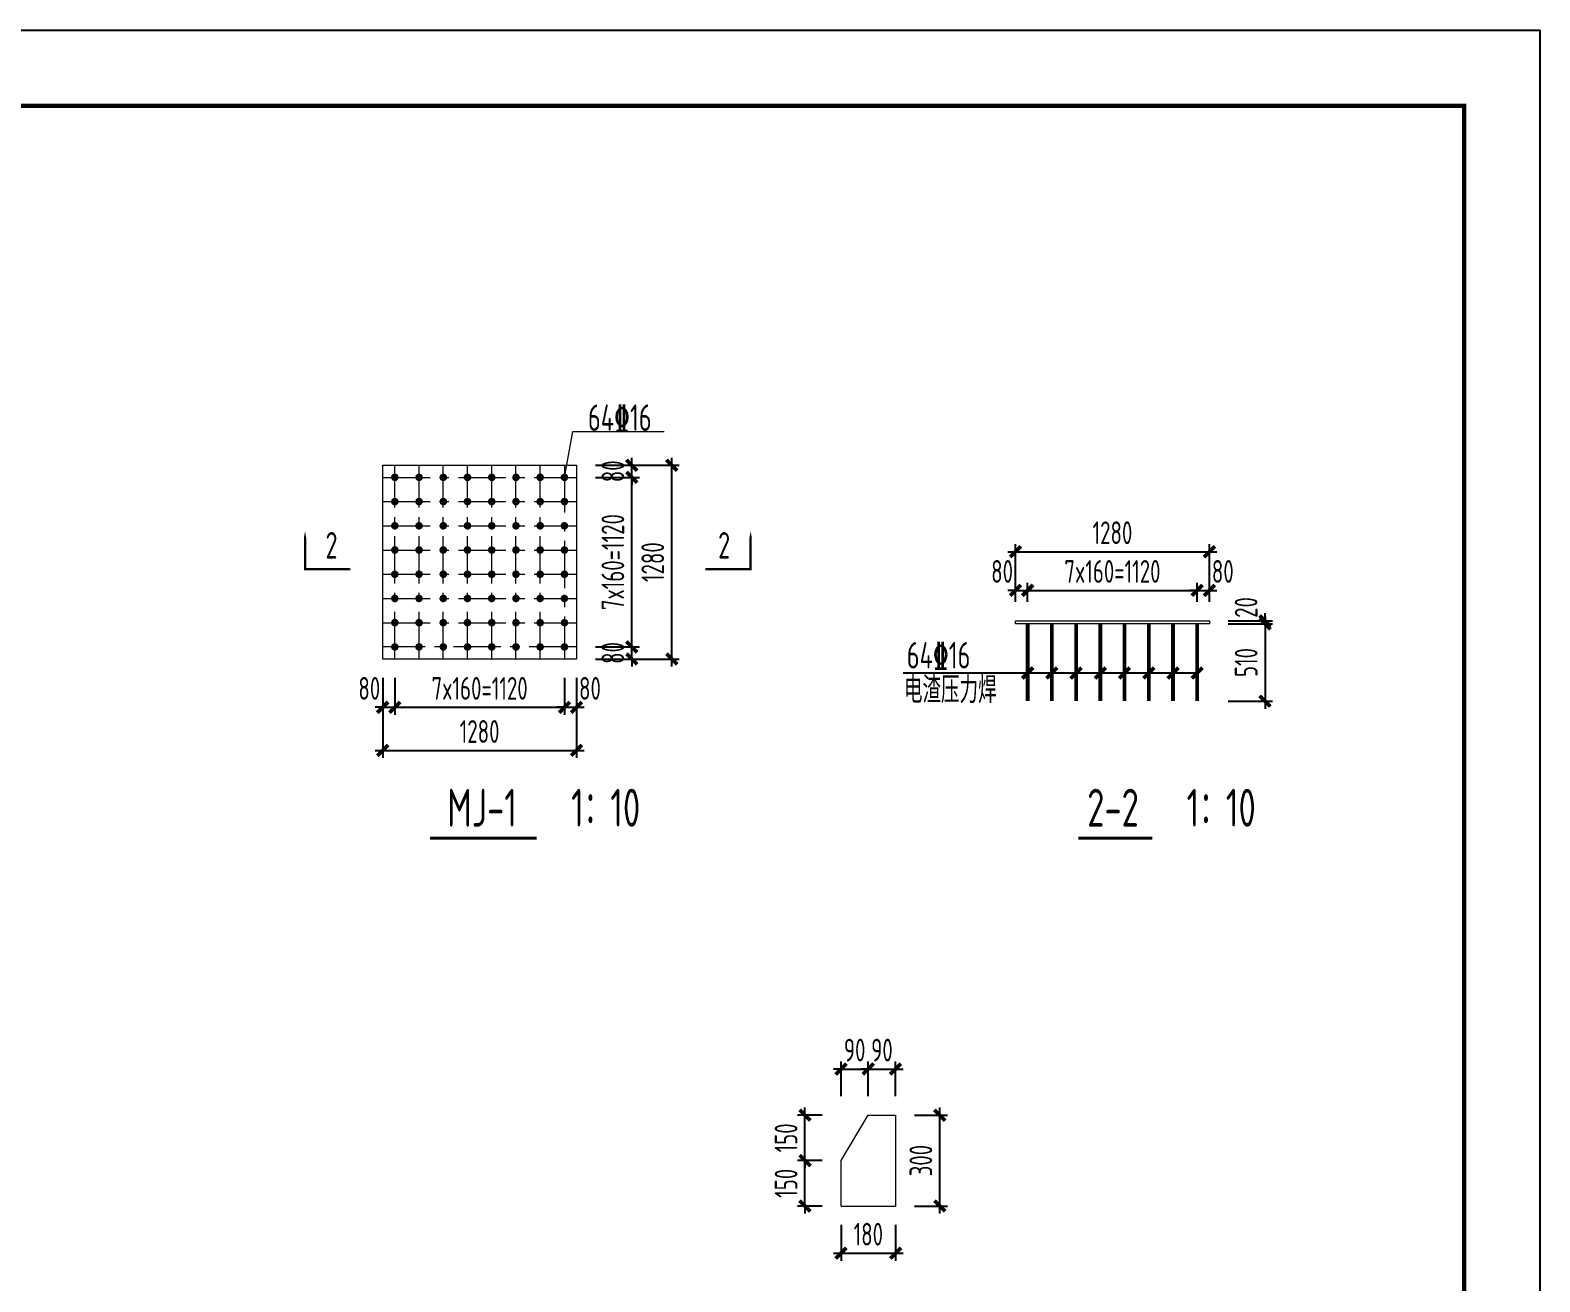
# Model space of a CAD drawing. Extents: x -2876908 to 633791, y -1383861 to 872234.
# Drawn here: x -206245 to -106553, y -781607 to -698933 of the extents above; entities that cross this region are included whole.
import ezdxf
from ezdxf.enums import TextEntityAlignment as Align

# ---------------------------------------------------------------- set-up
doc = ezdxf.new("R2010")
doc.units = 0
doc.header["$LTSCALE"] = 5
doc.header["$MEASUREMENT"] = 0
doc.linetypes.add('CENTER', pattern=[2, 1.25, -0.25, 0.25, -0.25])
doc.layers.get('0').update_dxf_attribs({"linetype": 'CONTINUOUS', "lineweight": 25})
doc.layers.get('DEFPOINTS').update_dxf_attribs({"color": 35, "linetype": 'CONTINUOUS', "lineweight": 13})
for name, color, linetype, lineweight in [('1粗实线', 1, 'CONTINUOUS', 30), ('3中心线', 6, 'CENTER', 18), ('5标注', 3, 'CONTINUOUS', 15), ('6文本', 7, 'CONTINUOUS', 15), ('8轮廓线', 4, 'CONTINUOUS', 15), ('DIM', 3, 'CONTINUOUS', 0), ('HFZT', 5, 'CONTINUOUS', 15), ('REIND', 1, 'CONTINUOUS', 0)]:
    doc.layers.add(name, color=color, linetype=linetype, lineweight=lineweight)
doc.layers.add('M_Dim', color=3, linetype='CONTINUOUS')
doc.layers.add('支架', color=7, linetype='CONTINUOUS')
doc.styles.add('TSSD_Dimension', font='tssdeng.shx', dxfattribs={"width": 0.7, "bigfont": 'hztxt.shx'})
doc.styles.add('TSSD_NORM', font='tssdeng.shx', dxfattribs={"width": 0.7, "bigfont": 'hztxt.shx'})
doc.dimstyles.new('TSSD_100_100', dxfattribs={"dimtxt": 300, "dimasz": 100, "dimexe": 100, "dimexo": 250, "dimgap": 100, "dimtad": 1, "dimdec": 0, "dimzin": 0, "dimdsep": 46, "dimtxsty": 'TSSD_Dimension', "dimblk": 'ARCHTICK', "dimblk1": 'ARCHTICK', "dimblk2": 'ARCHTICK', "dimcen": 0, "dimdle": 100, "dimclrt": 7, "dimadec": 0, "dimazin": 0, "dimtfac": 1, "dimtdec": 0, "dimtix": 1, "dimtmove": 2, "dimatfit": 3, "dimfxl": 1, "dimtolj": 1, "dimtzin": 0, "dimarcsym": 0})

# ---------------------------------------------------------------- blocks, each defined once
blk = doc.blocks.new('施工设计图框')
at = {"color": 7, "linetype": 'Continuous'}
blk.add_lwpolyline([(-395.5, -13.5), (-395.5, 283.5), (24.5, 283.5), (24.5, -13.5), (-395.5, -13.5)], dxfattribs=at)
at = {"layer": '1粗实线', "color": 7, "linetype": 'Continuous', "const_width": 0.6}
blk.add_lwpolyline([(-370.5, -3.5), (-370.5, 273.5), (14.5, 273.5), (14.5, -3.5), (-370.5, -3.5)], dxfattribs=at)
at = {"layer": 'HFZT', "color": 2, "style": 'TSSD_NORM', "width": 0.7}
for tag, height, p in [('比例尺', 2.5, (7.25, 17.5)), ('图号', 2.5, (-20.49, 3.5)), ('日期', 2.5, (7.25, 3.5)), ('图名', 4, (-76.24, 0.75))]:
    blk.add_attdef(tag, text='', height=height, dxfattribs=at).set_placement(p, align=Align.MIDDLE)
blk = doc.blocks.new('_ArchTick')
at = {"color": 0, "linetype": 'ByBlock', "const_width": 0.5}
blk.add_lwpolyline([(-0.71, -0.71), (0.71, 0.71)], dxfattribs=at)
blk = doc.blocks.new('*D950')
at = {"layer": 'DEFPOINTS', "color": 0, "transparency": 16777216}
for p in [(-182965, -740470), (-182165, -740470), (-182165, -743658)]:
    blk.add_point(p, dxfattribs=at)
at = {"layer": 'DIM', "color": 0, "lineweight": -2, "transparency": 16777216}
for p, q in [((-182965, -741720), (-182965, -744158)), ((-182165, -741720), (-182165, -744158)), ((-182965, -743658), (-183465, -743658)), ((-182965, -743658), (-182165, -743658)), ((-182165, -743658), (-181665, -743658))]:
    blk.add_line(p, q, dxfattribs=at)
at = {"layer": 'DIM', "color": 0, "lineweight": -2, "transparency": 16777216, "xscale": 500, "yscale": 500, "zscale": 500}
blk.add_blockref('_ArchTick', (-182965, -743658), dxfattribs=at)
at = {"layer": 'DIM', "color": 0, "lineweight": -2, "transparency": 16777216, "xscale": 500, "yscale": 500, "zscale": 500, "rotation": 180}
blk.add_blockref('_ArchTick', (-182165, -743658), dxfattribs=at)
at = {"layer": 'DIM', "color": 7, "transparency": 16777216, "insert": (-183851, -742408), "char_height": 1500, "attachment_point": 5, "style": 'TSSD_Dimension'}
blk.add_mtext('\\A1;80', dxfattribs=at)
blk = doc.blocks.new('*D951')
at = {"layer": 'DEFPOINTS', "color": 0, "transparency": 16777216}
for p in [(-182165, -740470), (-170965, -740470), (-170965, -743658)]:
    blk.add_point(p, dxfattribs=at)
at = {"layer": 'DIM', "color": 0, "lineweight": -2, "transparency": 16777216}
for p, q in [((-182165, -741720), (-182165, -744158)), ((-170965, -741720), (-170965, -744158)), ((-182665, -743658), (-170465, -743658))]:
    blk.add_line(p, q, dxfattribs=at)
at = {"layer": 'DIM', "color": 0, "lineweight": -2, "transparency": 16777216, "xscale": 500, "yscale": 500, "zscale": 500, "rotation": 180}
blk.add_blockref('_ArchTick', (-182165, -743658), dxfattribs=at)
at = {"layer": 'DIM', "color": 0, "lineweight": -2, "transparency": 16777216, "xscale": 500, "yscale": 500, "zscale": 500}
blk.add_blockref('_ArchTick', (-170965, -743658), dxfattribs=at)
at = {"layer": 'DIM', "color": 7, "transparency": 16777216, "insert": (-176565, -742408), "char_height": 1500, "attachment_point": 5, "style": 'TSSD_Dimension'}
blk.add_mtext('\\A1;7x160=1120', dxfattribs=at)
blk = doc.blocks.new('*D952')
at = {"layer": 'DEFPOINTS', "color": 0, "transparency": 16777216}
for p in [(-170965, -740470), (-170165, -740470), (-170165, -743658)]:
    blk.add_point(p, dxfattribs=at)
at = {"layer": 'DIM', "color": 0, "lineweight": -2, "transparency": 16777216}
for p, q in [((-170965, -741720), (-170965, -744158)), ((-170165, -741720), (-170165, -744158)), ((-170965, -743658), (-171465, -743658)), ((-170965, -743658), (-170165, -743658)), ((-170165, -743658), (-169665, -743658))]:
    blk.add_line(p, q, dxfattribs=at)
at = {"layer": 'DIM', "color": 0, "lineweight": -2, "transparency": 16777216, "xscale": 500, "yscale": 500, "zscale": 500}
blk.add_blockref('_ArchTick', (-170965, -743658), dxfattribs=at)
at = {"layer": 'DIM', "color": 0, "lineweight": -2, "transparency": 16777216, "xscale": 500, "yscale": 500, "zscale": 500, "rotation": 180}
blk.add_blockref('_ArchTick', (-170165, -743658), dxfattribs=at)
at = {"layer": 'DIM', "color": 7, "transparency": 16777216, "insert": (-169278, -742408), "char_height": 1500, "attachment_point": 5, "style": 'TSSD_Dimension'}
blk.add_mtext('\\A1;80', dxfattribs=at)
blk = doc.blocks.new('*D953')
at = {"layer": 'DEFPOINTS', "color": 0, "transparency": 16777216}
for p in [(-170165, -739670), (-166516, -739670), (-170165, -740470)]:
    blk.add_point(p, dxfattribs=at)
at = {"layer": 'DIM', "color": 0, "lineweight": -2, "transparency": 16777216}
for p, q in [((-168915, -739670), (-166016, -739670)), ((-166516, -739670), (-166516, -739170)), ((-166516, -740470), (-166516, -739670)), ((-168915, -740470), (-166016, -740470)), ((-166516, -740470), (-166516, -740970))]:
    blk.add_line(p, q, dxfattribs=at)
at = {"layer": 'DIM', "color": 0, "lineweight": -2, "transparency": 16777216, "xscale": 500, "yscale": 500, "zscale": 500}
for p, rotation in [((-166516, -739670), 270), ((-166516, -740470), 90)]:
    blk.add_blockref('_ArchTick', p, dxfattribs=dict(at, rotation=rotation))
at = {"layer": 'DIM', "color": 7, "transparency": 16777216, "insert": (-167766, -740070), "char_height": 1500, "attachment_point": 5, "rotation": 90, "style": 'TSSD_Dimension'}
blk.add_mtext('\\A1;80', dxfattribs=at)
blk = doc.blocks.new('*D954')
at = {"layer": 'DEFPOINTS', "color": 0, "transparency": 16777216}
for p in [(-182965, -740470), (-170165, -740470), (-170165, -746506)]:
    blk.add_point(p, dxfattribs=at)
at = {"layer": 'DIM', "color": 0, "lineweight": -2, "transparency": 16777216}
for p, q in [((-182965, -741720), (-182965, -747006)), ((-170165, -741720), (-170165, -747006)), ((-183465, -746506), (-169665, -746506))]:
    blk.add_line(p, q, dxfattribs=at)
at = {"layer": 'DIM', "color": 0, "lineweight": -2, "transparency": 16777216, "xscale": 500, "yscale": 500, "zscale": 500, "rotation": 180}
blk.add_blockref('_ArchTick', (-182965, -746506), dxfattribs=at)
at = {"layer": 'DIM', "color": 0, "lineweight": -2, "transparency": 16777216, "xscale": 500, "yscale": 500, "zscale": 500}
blk.add_blockref('_ArchTick', (-170165, -746506), dxfattribs=at)
at = {"layer": 'DIM', "color": 7, "transparency": 16777216, "insert": (-176565, -745256), "char_height": 1500, "attachment_point": 5, "style": 'TSSD_Dimension'}
blk.add_mtext('\\A1;1280', dxfattribs=at)
blk = doc.blocks.new('*D955')
at = {"layer": 'DEFPOINTS', "color": 0, "transparency": 16777216}
for p in [(-170165, -727670), (-166516, -727670), (-170165, -728470)]:
    blk.add_point(p, dxfattribs=at)
at = {"layer": 'DIM', "color": 0, "lineweight": -2, "transparency": 16777216}
for p, q in [((-168915, -727670), (-166016, -727670)), ((-166516, -727670), (-166516, -727170)), ((-166516, -728470), (-166516, -727670)), ((-168915, -728470), (-166016, -728470)), ((-166516, -728470), (-166516, -728970))]:
    blk.add_line(p, q, dxfattribs=at)
at = {"layer": 'DIM', "color": 0, "lineweight": -2, "transparency": 16777216, "xscale": 500, "yscale": 500, "zscale": 500}
for p, rotation in [((-166516, -727670), 270), ((-166516, -728470), 90)]:
    blk.add_blockref('_ArchTick', p, dxfattribs=dict(at, rotation=rotation))
at = {"layer": 'DIM', "color": 7, "transparency": 16777216, "insert": (-167766, -728070), "char_height": 1500, "attachment_point": 5, "rotation": 90, "style": 'TSSD_Dimension'}
blk.add_mtext('\\A1;80', dxfattribs=at)
blk = doc.blocks.new('*D956')
at = {"layer": 'DEFPOINTS', "color": 0, "transparency": 16777216}
for p in [(-170165, -728470), (-166516, -728470), (-170165, -739670)]:
    blk.add_point(p, dxfattribs=at)
at = {"layer": 'DIM', "color": 0, "lineweight": -2, "transparency": 16777216}
for p, q in [((-168915, -728470), (-166016, -728470)), ((-166516, -740170), (-166516, -727970)), ((-168915, -739670), (-166016, -739670))]:
    blk.add_line(p, q, dxfattribs=at)
at = {"layer": 'DIM', "color": 0, "lineweight": -2, "transparency": 16777216, "xscale": 500, "yscale": 500, "zscale": 500}
for p, rotation in [((-166516, -728470), 90), ((-166516, -739670), 270)]:
    blk.add_blockref('_ArchTick', p, dxfattribs=dict(at, rotation=rotation))
at = {"layer": 'DIM', "color": 7, "transparency": 16777216, "insert": (-167766, -734070), "char_height": 1500, "attachment_point": 5, "rotation": 90, "style": 'TSSD_Dimension'}
blk.add_mtext('\\A1;7x160=1120', dxfattribs=at)
blk = doc.blocks.new('*D957')
at = {"layer": 'DEFPOINTS', "color": 0, "transparency": 16777216}
for p in [(-170165, -727670), (-163879, -727670), (-170165, -740470)]:
    blk.add_point(p, dxfattribs=at)
at = {"layer": 'DIM', "color": 0, "lineweight": -2, "transparency": 16777216}
for p, q in [((-168915, -727670), (-163379, -727670)), ((-163879, -740970), (-163879, -727170)), ((-168915, -740470), (-163379, -740470))]:
    blk.add_line(p, q, dxfattribs=at)
at = {"layer": 'DIM', "color": 0, "lineweight": -2, "transparency": 16777216, "xscale": 500, "yscale": 500, "zscale": 500}
for p, rotation in [((-163879, -727670), 90), ((-163879, -740470), 270)]:
    blk.add_blockref('_ArchTick', p, dxfattribs=dict(at, rotation=rotation))
at = {"layer": 'DIM', "color": 7, "transparency": 16777216, "insert": (-165129, -734070), "char_height": 1500, "attachment_point": 5, "rotation": 90, "style": 'TSSD_Dimension'}
blk.add_mtext('\\A1;1280', dxfattribs=at)
blk = doc.blocks.new('*D958')
at = {"layer": 'DEFPOINTS', "color": 0, "transparency": 16777216}
for p in [(-152698, -776600), (-149095, -776600), (-149095, -779712)]:
    blk.add_point(p, dxfattribs=at)
at = {"layer": 'DIM', "color": 0, "lineweight": -2, "transparency": 16777216}
for p, q in [((-152698, -777850), (-152698, -780212)), ((-149095, -777850), (-149095, -780212)), ((-153198, -779712), (-148595, -779712))]:
    blk.add_line(p, q, dxfattribs=at)
at = {"layer": 'DIM', "color": 0, "lineweight": -2, "transparency": 16777216, "xscale": 500, "yscale": 500, "zscale": 500, "rotation": 180}
blk.add_blockref('_ArchTick', (-152698, -779712), dxfattribs=at)
at = {"layer": 'DIM', "color": 0, "lineweight": -2, "transparency": 16777216, "xscale": 500, "yscale": 500, "zscale": 500}
blk.add_blockref('_ArchTick', (-149095, -779712), dxfattribs=at)
at = {"layer": 'DIM', "color": 7, "transparency": 16777216, "insert": (-150897, -778462), "char_height": 1500, "attachment_point": 5, "style": 'TSSD_Dimension'}
blk.add_mtext('\\A1;180', dxfattribs=at)
blk = doc.blocks.new('*D959')
at = {"layer": 'DEFPOINTS', "color": 0, "transparency": 16777216}
for p in [(-149098, -770600), (-146178, -770600), (-149098, -776600)]:
    blk.add_point(p, dxfattribs=at)
at = {"layer": 'DIM', "color": 0, "lineweight": -2, "transparency": 16777216}
for p, q in [((-147848, -770600), (-145678, -770600)), ((-146178, -777100), (-146178, -770100)), ((-147848, -776600), (-145678, -776600))]:
    blk.add_line(p, q, dxfattribs=at)
at = {"layer": 'DIM', "color": 0, "lineweight": -2, "transparency": 16777216, "xscale": 500, "yscale": 500, "zscale": 500}
for p, rotation in [((-146178, -770600), 90), ((-146178, -776600), 270)]:
    blk.add_blockref('_ArchTick', p, dxfattribs=dict(at, rotation=rotation))
at = {"layer": 'DIM', "color": 7, "transparency": 16777216, "insert": (-147428, -773600), "char_height": 1500, "attachment_point": 5, "rotation": 90, "style": 'TSSD_Dimension'}
blk.add_mtext('\\A1;300', dxfattribs=at)
blk = doc.blocks.new('*D960')
at = {"layer": 'DEFPOINTS', "color": 0, "transparency": 16777216}
for p in [(-155078, -773600), (-152698, -773600), (-152698, -776600)]:
    blk.add_point(p, dxfattribs=at)
at = {"layer": 'DIM', "color": 0, "lineweight": -2, "transparency": 16777216}
for p, q in [((-153948, -773600), (-155578, -773600)), ((-155078, -773600), (-155078, -773100)), ((-155078, -776600), (-155078, -773600)), ((-153948, -776600), (-155578, -776600)), ((-155078, -776600), (-155078, -777100))]:
    blk.add_line(p, q, dxfattribs=at)
at = {"layer": 'DIM', "color": 0, "lineweight": -2, "transparency": 16777216, "xscale": 500, "yscale": 500, "zscale": 500}
for p, rotation in [((-155078, -773600), 270), ((-155078, -776600), 90)]:
    blk.add_blockref('_ArchTick', p, dxfattribs=dict(at, rotation=rotation))
at = {"layer": 'DIM', "color": 7, "transparency": 16777216, "insert": (-156328, -775100), "char_height": 1500, "attachment_point": 5, "rotation": 90, "style": 'TSSD_Dimension'}
blk.add_mtext('\\A1;150', dxfattribs=at)
blk = doc.blocks.new('*D961')
at = {"layer": 'DEFPOINTS', "color": 0, "transparency": 16777216}
for p in [(-155078, -770600), (-152698, -770600), (-152698, -773600)]:
    blk.add_point(p, dxfattribs=at)
at = {"layer": 'DIM', "color": 0, "lineweight": -2, "transparency": 16777216}
for p, q in [((-153948, -770600), (-155578, -770600)), ((-155078, -770600), (-155078, -770100)), ((-155078, -773600), (-155078, -770600)), ((-153948, -773600), (-155578, -773600)), ((-155078, -773600), (-155078, -774100))]:
    blk.add_line(p, q, dxfattribs=at)
at = {"layer": 'DIM', "color": 0, "lineweight": -2, "transparency": 16777216, "xscale": 500, "yscale": 500, "zscale": 500}
for p, rotation in [((-155078, -770600), 270), ((-155078, -773600), 90)]:
    blk.add_blockref('_ArchTick', p, dxfattribs=dict(at, rotation=rotation))
at = {"layer": 'DIM', "color": 7, "transparency": 16777216, "insert": (-156328, -772100), "char_height": 1500, "attachment_point": 5, "rotation": 90, "style": 'TSSD_Dimension'}
blk.add_mtext('\\A1;150', dxfattribs=at)
blk = doc.blocks.new('*D962')
at = {"layer": 'DEFPOINTS', "color": 0, "transparency": 16777216}
for p in [(-150898, -767551), (-152698, -770600), (-150898, -770600)]:
    blk.add_point(p, dxfattribs=at)
at = {"layer": 'DIM', "color": 0, "lineweight": -2, "transparency": 16777216}
for p, q in [((-152698, -767551), (-153198, -767551)), ((-152698, -769350), (-152698, -767051)), ((-152698, -767551), (-150898, -767551)), ((-150898, -769350), (-150898, -767051)), ((-150898, -767551), (-150398, -767551))]:
    blk.add_line(p, q, dxfattribs=at)
at = {"layer": 'DIM', "color": 0, "lineweight": -2, "transparency": 16777216, "xscale": 500, "yscale": 500, "zscale": 500}
blk.add_blockref('_ArchTick', (-152698, -767551), dxfattribs=at)
at = {"layer": 'DIM', "color": 0, "lineweight": -2, "transparency": 16777216, "xscale": 500, "yscale": 500, "zscale": 500, "rotation": 180}
blk.add_blockref('_ArchTick', (-150898, -767551), dxfattribs=at)
at = {"layer": 'DIM', "color": 7, "transparency": 16777216, "insert": (-151798, -766301), "char_height": 1500, "attachment_point": 5, "style": 'TSSD_Dimension'}
blk.add_mtext('\\A1;90', dxfattribs=at)
blk = doc.blocks.new('*D963')
at = {"layer": 'DEFPOINTS', "color": 0, "transparency": 16777216}
for p in [(-149095, -767551), (-150898, -770600), (-149095, -770600)]:
    blk.add_point(p, dxfattribs=at)
at = {"layer": 'DIM', "color": 0, "lineweight": -2, "transparency": 16777216}
for p, q in [((-150898, -767551), (-151398, -767551)), ((-150898, -769350), (-150898, -767051)), ((-150898, -767551), (-149095, -767551)), ((-149095, -769350), (-149095, -767051)), ((-149095, -767551), (-148595, -767551))]:
    blk.add_line(p, q, dxfattribs=at)
at = {"layer": 'DIM', "color": 0, "lineweight": -2, "transparency": 16777216, "xscale": 500, "yscale": 500, "zscale": 500}
blk.add_blockref('_ArchTick', (-150898, -767551), dxfattribs=at)
at = {"layer": 'DIM', "color": 0, "lineweight": -2, "transparency": 16777216, "xscale": 500, "yscale": 500, "zscale": 500, "rotation": 180}
blk.add_blockref('_ArchTick', (-149095, -767551), dxfattribs=at)
at = {"layer": 'DIM', "color": 7, "transparency": 16777216, "insert": (-149997, -766301), "char_height": 1500, "attachment_point": 5, "style": 'TSSD_Dimension'}
blk.add_mtext('\\A1;90', dxfattribs=at)
blk = doc.blocks.new('*D964')
at = {"layer": 'DEFPOINTS', "color": 0, "transparency": 16777216}
for p in [(-140375, -735934), (-141175, -737951), (-140375, -737951)]:
    blk.add_point(p, dxfattribs=at)
at = {"layer": 'DIM', "color": 0, "lineweight": -2, "transparency": 16777216}
for p, q in [((-141175, -736701), (-141175, -735434)), ((-140375, -736701), (-140375, -735434)), ((-141175, -735934), (-141675, -735934)), ((-141175, -735934), (-140375, -735934)), ((-140375, -735934), (-139875, -735934))]:
    blk.add_line(p, q, dxfattribs=at)
at = {"layer": 'DIM', "color": 0, "lineweight": -2, "transparency": 16777216, "xscale": 500, "yscale": 500, "zscale": 500}
blk.add_blockref('_ArchTick', (-141175, -735934), dxfattribs=at)
at = {"layer": 'DIM', "color": 0, "lineweight": -2, "transparency": 16777216, "xscale": 500, "yscale": 500, "zscale": 500, "rotation": 180}
blk.add_blockref('_ArchTick', (-140375, -735934), dxfattribs=at)
at = {"layer": 'DIM', "color": 7, "transparency": 16777216, "insert": (-142062, -734684), "char_height": 1500, "attachment_point": 5, "style": 'TSSD_Dimension'}
blk.add_mtext('\\A1;80', dxfattribs=at)
blk = doc.blocks.new('*D965')
at = {"layer": 'DEFPOINTS', "color": 0, "transparency": 16777216}
for p in [(-129175, -735934), (-140375, -737951), (-129175, -737951)]:
    blk.add_point(p, dxfattribs=at)
at = {"layer": 'DIM', "color": 0, "lineweight": -2, "transparency": 16777216}
for p, q in [((-140375, -736701), (-140375, -735434)), ((-129175, -736701), (-129175, -735434)), ((-140875, -735934), (-128675, -735934))]:
    blk.add_line(p, q, dxfattribs=at)
at = {"layer": 'DIM', "color": 0, "lineweight": -2, "transparency": 16777216, "xscale": 500, "yscale": 500, "zscale": 500, "rotation": 180}
blk.add_blockref('_ArchTick', (-140375, -735934), dxfattribs=at)
at = {"layer": 'DIM', "color": 0, "lineweight": -2, "transparency": 16777216, "xscale": 500, "yscale": 500, "zscale": 500}
blk.add_blockref('_ArchTick', (-129175, -735934), dxfattribs=at)
at = {"layer": 'DIM', "color": 7, "transparency": 16777216, "insert": (-134775, -734684), "char_height": 1500, "attachment_point": 5, "style": 'TSSD_Dimension'}
blk.add_mtext('\\A1;7x160=1120', dxfattribs=at)
blk = doc.blocks.new('*D966')
at = {"layer": 'DEFPOINTS', "color": 0, "transparency": 16777216}
for p in [(-128375, -735934), (-129175, -737951), (-128375, -737951)]:
    blk.add_point(p, dxfattribs=at)
at = {"layer": 'DIM', "color": 0, "lineweight": -2, "transparency": 16777216}
for p, q in [((-129175, -736701), (-129175, -735434)), ((-128375, -736701), (-128375, -735434)), ((-129175, -735934), (-129675, -735934)), ((-129175, -735934), (-128375, -735934)), ((-128375, -735934), (-127875, -735934))]:
    blk.add_line(p, q, dxfattribs=at)
at = {"layer": 'DIM', "color": 0, "lineweight": -2, "transparency": 16777216, "xscale": 500, "yscale": 500, "zscale": 500}
blk.add_blockref('_ArchTick', (-129175, -735934), dxfattribs=at)
at = {"layer": 'DIM', "color": 0, "lineweight": -2, "transparency": 16777216, "xscale": 500, "yscale": 500, "zscale": 500, "rotation": 180}
blk.add_blockref('_ArchTick', (-128375, -735934), dxfattribs=at)
at = {"layer": 'DIM', "color": 7, "transparency": 16777216, "insert": (-127489, -734684), "char_height": 1500, "attachment_point": 5, "style": 'TSSD_Dimension'}
blk.add_mtext('\\A1;80', dxfattribs=at)
blk = doc.blocks.new('*D967')
at = {"layer": 'DEFPOINTS', "color": 0, "transparency": 16777216}
for p in [(-128375, -733379), (-141175, -736701), (-128375, -736701)]:
    blk.add_point(p, dxfattribs=at)
at = {"layer": 'DIM', "color": 0, "lineweight": -2, "transparency": 16777216}
for p, q in [((-141675, -733379), (-127875, -733379)), ((-141175, -735451), (-141175, -732879)), ((-128375, -735451), (-128375, -732879))]:
    blk.add_line(p, q, dxfattribs=at)
at = {"layer": 'DIM', "color": 0, "lineweight": -2, "transparency": 16777216, "xscale": 500, "yscale": 500, "zscale": 500, "rotation": 180}
blk.add_blockref('_ArchTick', (-141175, -733379), dxfattribs=at)
at = {"layer": 'DIM', "color": 0, "lineweight": -2, "transparency": 16777216, "xscale": 500, "yscale": 500, "zscale": 500}
blk.add_blockref('_ArchTick', (-128375, -733379), dxfattribs=at)
at = {"layer": 'DIM', "color": 7, "transparency": 16777216, "insert": (-134775, -732129), "char_height": 1500, "attachment_point": 5, "style": 'TSSD_Dimension'}
blk.add_mtext('\\A1;1280', dxfattribs=at)
blk = doc.blocks.new('*D968')
at = {"layer": 'DEFPOINTS', "color": 0, "transparency": 16777216}
for p in [(-128375, -737951), (-128375, -738151), (-124695, -737951)]:
    blk.add_point(p, dxfattribs=at)
at = {"layer": 'DIM', "color": 0, "lineweight": -2, "transparency": 16777216}
for p, q in [((-124695, -737951), (-124695, -737451)), ((-127125, -737951), (-124195, -737951)), ((-127125, -738151), (-124195, -738151)), ((-124695, -738151), (-124695, -737951)), ((-124695, -738151), (-124695, -738651))]:
    blk.add_line(p, q, dxfattribs=at)
at = {"layer": 'DIM', "color": 0, "lineweight": -2, "transparency": 16777216, "xscale": 500, "yscale": 500, "zscale": 500}
for p, rotation in [((-124695, -737951), 270), ((-124695, -738151), 90)]:
    blk.add_blockref('_ArchTick', p, dxfattribs=dict(at, rotation=rotation))
at = {"layer": 'DIM', "color": 7, "transparency": 16777216, "insert": (-125945, -737064), "char_height": 1500, "attachment_point": 5, "rotation": 90, "style": 'TSSD_Dimension'}
blk.add_mtext('\\A1;20', dxfattribs=at)
blk = doc.blocks.new('*D969')
at = {"layer": 'DEFPOINTS', "color": 0, "transparency": 16777216}
for p in [(-128375, -738151), (-128375, -743251), (-124695, -743251)]:
    blk.add_point(p, dxfattribs=at)
at = {"layer": 'DIM', "color": 0, "lineweight": -2, "transparency": 16777216}
for p, q in [((-124695, -737651), (-124695, -743751)), ((-127125, -738151), (-124195, -738151)), ((-127125, -743251), (-124195, -743251))]:
    blk.add_line(p, q, dxfattribs=at)
at = {"layer": 'DIM', "color": 0, "lineweight": -2, "transparency": 16777216, "xscale": 500, "yscale": 500, "zscale": 500}
for p, rotation in [((-124695, -738151), 90), ((-124695, -743251), 270)]:
    blk.add_blockref('_ArchTick', p, dxfattribs=dict(at, rotation=rotation))
at = {"layer": 'DIM', "color": 7, "transparency": 16777216, "insert": (-125945, -740701), "char_height": 1500, "attachment_point": 5, "rotation": 90, "style": 'TSSD_Dimension'}
blk.add_mtext('\\A1;510', dxfattribs=at)

msp = doc.modelspace()

# ---------------------------------------------------------------- linework, layer by layer
msp.add_line((-129175.058, -741394.575), (-148591.151, -741394.575))
at = {"layer": '3中心线', "ltscale": 500}
for p, q in [((-182164.823, -740469.991), (-182164.823, -727669.991)), ((-180564.823, -740469.991), (-180564.823, -727669.991)), ((-178964.823, -740469.991), (-178964.823, -727669.991)), ((-177364.823, -740469.991), (-177364.823, -727669.991)), ((-175764.823, -740469.991), (-175764.823, -727669.991)), ((-174164.823, -740469.991), (-174164.823, -727669.991)), ((-172564.823, -740469.991), (-172564.823, -727669.991)), ((-170964.823, -727669.991), (-170964.823, -740469.991)), ((-182964.823, -728469.991), (-170164.823, -728469.991)), ((-182964.823, -730069.991), (-170164.823, -730069.991)), ((-182964.823, -731669.991), (-170164.823, -731669.991)), ((-182964.823, -733269.991), (-170164.823, -733269.991)), ((-182964.823, -734869.991), (-170164.823, -734869.991)), ((-182964.823, -736469.991), (-170164.823, -736469.991)), ((-182964.823, -738069.991), (-170164.823, -738069.991)), ((-170164.823, -739669.991), (-182964.823, -739669.991))]:
    msp.add_line(p, q, dxfattribs=at)
at = {"layer": '5标注'}
for p, q in [((-170964.823, -728469.991), (-170405.491, -725435.138)), ((-170405.491, -725435.138), (-164378.378, -725435.138)), ((-152697.875, -773600.223), (-150897.875, -770600.223)), ((-150897.875, -770600.223), (-149097.875, -770600.223)), ((-149097.875, -770600.223), (-149097.875, -776600.223)), ((-152697.875, -776600.223), (-152697.875, -773600.223)), ((-152697.875, -776600.223), (-149095.375, -776600.223))]:
    msp.add_line(p, q, dxfattribs=at)
at = {"layer": '5标注', "flags": 128}
for points in [[(-185094.109, -734525.879, 150, 150, 0), (-188094.109, -734525.879, 150, 150, 0), (-188094.109, -733025.879, 350, 0, 0), (-188094.109, -732025.879, 0, 0, 0)], [(-161667.984, -734525.879, 150, 150, 0), (-158667.984, -734525.879, 150, 150, 0), (-158667.984, -733025.879, 350, 0, 0), (-158667.984, -732025.879, 0, 0, 0)]]:
    msp.add_lwpolyline(points, format="xyseb", dxfattribs=at)
at = {"layer": '5标注'}
msp.add_lwpolyline([(-141175.058, -737951.027), (-128375.058, -737951.027), (-128375.058, -738151.027), (-141175.058, -738151.027)], close=True, dxfattribs=at)
at = {"layer": '8轮廓线'}
msp.add_lwpolyline([(-182964.823, -727669.991), (-170164.823, -727669.991), (-170164.823, -740469.991), (-182964.823, -740469.991)], close=True, dxfattribs=at)
at = {"layer": 'M_Dim'}
for points in [[(-179847.389, -752294.801, 200, 200, 0), (-172794.723, -752294.801, 200, 200, 0)], [(-137030.851, -752294.801, 200, 200, 0), (-132145.46, -752294.801, 200, 200, 0)]]:
    msp.add_lwpolyline(points, format="xyseb", dxfattribs=at)
at = {"layer": 'REIND', "const_width": 250}
for points in [[(-182289.823, -728469.991, 1), (-182039.823, -728469.991, 1)], [(-180689.823, -728469.991, 1), (-180439.823, -728469.991, 1)], [(-179089.823, -728469.991, 1), (-178839.823, -728469.991, 1)], [(-177489.823, -728469.991, 1), (-177239.823, -728469.991, 1)], [(-175889.823, -728469.991, 1), (-175639.823, -728469.991, 1)], [(-174289.823, -728469.991, 1), (-174039.823, -728469.991, 1)], [(-172689.823, -728469.991, 1), (-172439.823, -728469.991, 1)], [(-171089.823, -728469.991, 1), (-170839.823, -728469.991, 1)], [(-182289.823, -730069.991, 1), (-182039.823, -730069.991, 1)], [(-180689.823, -730069.991, 1), (-180439.823, -730069.991, 1)], [(-179089.823, -730069.991, 1), (-178839.823, -730069.991, 1)], [(-177489.823, -730069.991, 1), (-177239.823, -730069.991, 1)], [(-175889.823, -730069.991, 1), (-175639.823, -730069.991, 1)], [(-174289.823, -730069.991, 1), (-174039.823, -730069.991, 1)], [(-172689.823, -730069.991, 1), (-172439.823, -730069.991, 1)], [(-171089.823, -730069.991, 1), (-170839.823, -730069.991, 1)], [(-182289.823, -731669.991, 1), (-182039.823, -731669.991, 1)], [(-180689.823, -731669.991, 1), (-180439.823, -731669.991, 1)], [(-179089.823, -731669.991, 1), (-178839.823, -731669.991, 1)], [(-177489.823, -731669.991, 1), (-177239.823, -731669.991, 1)], [(-175889.823, -731669.991, 1), (-175639.823, -731669.991, 1)], [(-174289.823, -731669.991, 1), (-174039.823, -731669.991, 1)], [(-172689.823, -731669.991, 1), (-172439.823, -731669.991, 1)], [(-171089.823, -731669.991, 1), (-170839.823, -731669.991, 1)], [(-182289.823, -733269.991, 1), (-182039.823, -733269.991, 1)], [(-180689.823, -733269.991, 1), (-180439.823, -733269.991, 1)], [(-179089.823, -733269.991, 1), (-178839.823, -733269.991, 1)], [(-177489.823, -733269.991, 1), (-177239.823, -733269.991, 1)], [(-175889.823, -733269.991, 1), (-175639.823, -733269.991, 1)], [(-174289.823, -733269.991, 1), (-174039.823, -733269.991, 1)], [(-172689.823, -733269.991, 1), (-172439.823, -733269.991, 1)], [(-171089.823, -733269.991, 1), (-170839.823, -733269.991, 1)], [(-182289.823, -734869.991, 1), (-182039.823, -734869.991, 1)], [(-180689.823, -734869.991, 1), (-180439.823, -734869.991, 1)], [(-179089.823, -734869.991, 1), (-178839.823, -734869.991, 1)], [(-177489.823, -734869.991, 1), (-177239.823, -734869.991, 1)], [(-175889.823, -734869.991, 1), (-175639.823, -734869.991, 1)], [(-174289.823, -734869.991, 1), (-174039.823, -734869.991, 1)], [(-172689.823, -734869.991, 1), (-172439.823, -734869.991, 1)], [(-171089.823, -734869.991, 1), (-170839.823, -734869.991, 1)], [(-182289.823, -736469.991, 1), (-182039.823, -736469.991, 1)], [(-180689.823, -736469.991, 1), (-180439.823, -736469.991, 1)], [(-179089.823, -736469.991, 1), (-178839.823, -736469.991, 1)], [(-177489.823, -736469.991, 1), (-177239.823, -736469.991, 1)], [(-175889.823, -736469.991, 1), (-175639.823, -736469.991, 1)], [(-174289.823, -736469.991, 1), (-174039.823, -736469.991, 1)], [(-172689.823, -736469.991, 1), (-172439.823, -736469.991, 1)], [(-171089.823, -736469.991, 1), (-170839.823, -736469.991, 1)], [(-182289.823, -738069.991, 1), (-182039.823, -738069.991, 1)], [(-180689.823, -738069.991, 1), (-180439.823, -738069.991, 1)], [(-179089.823, -738069.991, 1), (-178839.823, -738069.991, 1)], [(-177489.823, -738069.991, 1), (-177239.823, -738069.991, 1)], [(-175889.823, -738069.991, 1), (-175639.823, -738069.991, 1)], [(-174289.823, -738069.991, 1), (-174039.823, -738069.991, 1)], [(-172689.823, -738069.991, 1), (-172439.823, -738069.991, 1)], [(-171089.823, -738069.991, 1), (-170839.823, -738069.991, 1)], [(-182289.823, -739669.991, 1), (-182039.823, -739669.991, 1)], [(-180689.823, -739669.991, 1), (-180439.823, -739669.991, 1)], [(-179089.823, -739669.991, 1), (-178839.823, -739669.991, 1)], [(-177489.823, -739669.991, 1), (-177239.823, -739669.991, 1)], [(-175889.823, -739669.991, 1), (-175639.823, -739669.991, 1)], [(-174289.823, -739669.991, 1), (-174039.823, -739669.991, 1)], [(-172689.823, -739669.991, 1), (-172439.823, -739669.991, 1)], [(-171089.823, -739669.991, 1), (-170839.823, -739669.991, 1)]]:
    msp.add_lwpolyline(points, format="xyb", close=True, dxfattribs=at)
at = {"layer": '支架', "color": 1, "const_width": 250}
for points in [[(-140375.058, -738151.027), (-140375.058, -743251.027)], [(-138775.058, -738151.027), (-138775.058, -743251.027)], [(-137175.058, -738151.027), (-137175.058, -743251.027)], [(-135575.058, -738151.027), (-135575.058, -743251.027)], [(-133975.058, -738151.027), (-133975.058, -743251.027)], [(-132375.058, -738151.027), (-132375.058, -743251.027)], [(-130775.058, -738151.027), (-130775.058, -743251.027)], [(-129175.058, -738151.027), (-129175.058, -743251.027)]]:
    msp.add_lwpolyline(points, dxfattribs=at)

# ---------------------------------------------------------------- block references
at = {"xscale": 500, "yscale": 500, "zscale": 500}
msp.add_blockref('施工设计图框', (-118800.389, -840682.579), dxfattribs=at)
at = {"layer": 'DIM', "xscale": 500, "yscale": 500, "zscale": 500}
for p in [(-140375.058, -741394.575), (-138775.058, -741394.575), (-137175.058, -741394.575), (-135575.058, -741394.575), (-133975.058, -741394.575), (-132375.058, -741394.575), (-130775.058, -741394.575), (-129175.058, -741394.575)]:
    msp.add_blockref('_ArchTick', p, dxfattribs=at)

# ---------------------------------------------------------------- texts
at = {"color": 0, "style": 'TSSD_Dimension', "width": 0.7}
for s, p in [('64%%13216', (-148357.862, -741093.478)), ('电渣压力焊', (-148544.764, -743384.664))]:
    msp.add_text(s, height=1750, dxfattribs=at).set_placement(p)
at = {"layer": '5标注', "color": 7, "insert": (-169410.307, -725402.638), "char_height": 1750, "attachment_point": 7, "style": 'TSSD_NORM'}
msp.add_mtext('64\x8416', dxfattribs=at)
at = {"layer": '6文本', "style": 'TSSD_NORM', "width": 0.7}
for p in [(-186344.109, -732958.572), (-160417.984, -732958.572)]:
    msp.add_text('2', height=1750, dxfattribs=at).set_placement(p, align=Align.MIDDLE_CENTER)
for s, p in [('MJ-1', (-176404.143, -750291.596)), ('1：10', (-168238.852, -750291.596)), ('2-2', (-134736.821, -750291.596)), ('1：10', (-127589.589, -750291.596))]:
    msp.add_text(s, height=2500, dxfattribs=at).set_placement(p, align=Align.MIDDLE)

# ---------------------------------------------------------------- dimensions: what is measured, and where the dimension line sits
at = {"layer": 'DIM'}
for base, p1, p2, override, picture, middle in [((-166515.631, -727669.991), (-170164.823, -728469.991), (-170164.823, -727669.991), {"dimtxt": 1500, "dimasz": 500, "dimexe": 500, "dimexo": 1250, "dimgap": 500, "dimlfac": 0.1, "dimdle": 500}, '*D955', (-167765.631, -728069.991)), ((-163878.985, -727669.991), (-170164.823, -740469.991), (-170164.823, -727669.991), {"dimtxt": 1500, "dimasz": 500, "dimexe": 500, "dimexo": 1250, "dimgap": 500, "dimlfac": 0.1, "dimdle": 500}, '*D957', (-165128.985, -734069.991)), ((-124694.647, -743251.027), (-128375.058, -738151.027), (-128375.058, -743251.027), {"dimtxt": 1500, "dimasz": 500, "dimexe": 500, "dimexo": 1250, "dimgap": 500, "dimlfac": 0.1, "dimdle": 500}, '*D969', (-125944.647, -740701.027)), ((-166515.631, -739669.991), (-170164.823, -740469.991), (-170164.823, -739669.991), {"dimtxt": 1500, "dimasz": 500, "dimexe": 500, "dimexo": 1250, "dimgap": 500, "dimlfac": 0.1, "dimdle": 500}, '*D953', (-167765.631, -740069.991)), ((-155077.688, -770600.223), (-152697.875, -773600.223), (-152697.875, -770600.223), {"dimtxt": 1500, "dimasz": 500, "dimexe": 500, "dimexo": 1250, "dimgap": 500, "dimlfac": 0.05, "dimdle": 500}, '*D961', (-156327.688, -772100.223)), ((-146178.014, -770600.223), (-149097.875, -776600.223), (-149097.875, -770600.223), {"dimtxt": 1500, "dimasz": 500, "dimexe": 500, "dimexo": 1250, "dimgap": 500, "dimlfac": 0.05, "dimdle": 500}, '*D959', (-147428.014, -773600.223)), ((-155077.688, -773600.223), (-152697.875, -776600.223), (-152697.875, -773600.223), {"dimtxt": 1500, "dimasz": 500, "dimexe": 500, "dimexo": 1250, "dimgap": 500, "dimlfac": 0.05, "dimdle": 500}, '*D960', (-156327.688, -775100.223))]:
    dim = msp.add_linear_dim(base=base, p1=p1, p2=p2, angle=90, dimstyle='TSSD_100_100', override=override, dxfattribs=at)
    dim.commit()
    dim.dimension.update_dxf_attribs({"geometry": picture, "text_midpoint": middle})
dim = msp.add_linear_dim(base=(-166515.631, -728469.991), p1=(-170164.823, -739669.991), p2=(-170164.823, -728469.991), angle=90, text='7x160=<>', dimstyle='TSSD_100_100', override={"dimtxt": 1500, "dimasz": 500, "dimexe": 500, "dimexo": 1250, "dimgap": 500, "dimlfac": 0.1, "dimdle": 500}, dxfattribs=at)
dim.commit()
dim.dimension.update_dxf_attribs({"geometry": '*D956', "text_midpoint": (-167765.631, -734069.991)})
for base, p1, p2, override, picture, middle in [((-128375.058, -733378.616), (-141175.058, -736701.027), (-128375.058, -736701.027), {"dimtxt": 1500, "dimasz": 500, "dimexe": 500, "dimexo": 1250, "dimgap": 500, "dimlfac": 0.1, "dimdle": 500}, '*D967', (-134775.058, -732128.616)), ((-170164.823, -746505.884), (-182964.823, -740469.991), (-170164.823, -740469.991), {"dimtxt": 1500, "dimasz": 500, "dimexe": 500, "dimexo": 1250, "dimgap": 500, "dimlfac": 0.1, "dimdle": 500}, '*D954', (-176564.823, -745255.884)), ((-150897.875, -767551.196), (-152697.875, -770600.223), (-150897.875, -770600.223), {"dimtxt": 1500, "dimasz": 500, "dimexe": 500, "dimexo": 1250, "dimgap": 500, "dimlfac": 0.05, "dimdle": 500}, '*D962', (-151797.875, -766301.196)), ((-149095.375, -767551.196), (-150897.875, -770600.223), (-149095.375, -770600.223), {"dimtxt": 1500, "dimasz": 500, "dimexe": 500, "dimexo": 1250, "dimgap": 500, "dimlfac": 0.05, "dimdle": 500}, '*D963', (-149996.625, -766301.196)), ((-149095.375, -779712.194), (-152697.875, -776600.223), (-149095.375, -776600.223), {"dimtxt": 1500, "dimasz": 500, "dimexe": 500, "dimexo": 1250, "dimgap": 500, "dimlfac": 0.05, "dimdle": 500}, '*D958', (-150896.625, -778462.194))]:
    dim = msp.add_linear_dim(base=base, p1=p1, p2=p2, dimstyle='TSSD_100_100', override=override, dxfattribs=at)
    dim.commit()
    dim.dimension.update_dxf_attribs({"geometry": picture, "text_midpoint": middle})
for base, p1, p2, picture, middle in [((-140375.058, -735934.023), (-141175.058, -737951.027), (-140375.058, -737951.027), '*D964', (-142061.597, -734684.023)), ((-128375.058, -735934.023), (-129175.058, -737951.027), (-128375.058, -737951.027), '*D966', (-127488.52, -734684.023)), ((-182164.823, -743658.02), (-182964.823, -740469.991), (-182164.823, -740469.991), '*D950', (-183851.361, -742408.02)), ((-170164.823, -743658.02), (-170964.823, -740469.991), (-170164.823, -740469.991), '*D952', (-169278.284, -742408.02))]:
    dim = msp.add_linear_dim(base=base, p1=p1, p2=p2, dimstyle='TSSD_100_100', override={"dimtxt": 1500, "dimasz": 500, "dimexe": 500, "dimexo": 1250, "dimgap": 500, "dimlfac": 0.1, "dimdle": 500}, dxfattribs=at)
    dim.commit()
    dim.dimension.update_dxf_attribs({"geometry": picture, "text_midpoint": middle, "dimtype": 160})
for base, p1, p2, picture, middle in [((-129175.058, -735934.023), (-140375.058, -737951.027), (-129175.058, -737951.027), '*D965', (-134775.058, -734684.023)), ((-170964.823, -743658.02), (-182164.823, -740469.991), (-170964.823, -740469.991), '*D951', (-176564.823, -742408.02))]:
    dim = msp.add_linear_dim(base=base, p1=p1, p2=p2, text='7x160=<>', dimstyle='TSSD_100_100', override={"dimtxt": 1500, "dimasz": 500, "dimexe": 500, "dimexo": 1250, "dimgap": 500, "dimlfac": 0.1, "dimdle": 500}, dxfattribs=at)
    dim.commit()
    dim.dimension.update_dxf_attribs({"geometry": picture, "text_midpoint": middle})
dim = msp.add_linear_dim(base=(-124694.647, -737951.027), p1=(-128375.058, -738151.027), p2=(-128375.058, -737951.027), angle=90, dimstyle='TSSD_100_100', override={"dimtxt": 1500, "dimasz": 500, "dimexe": 500, "dimexo": 1250, "dimgap": 500, "dimlfac": 0.1, "dimdle": 500}, dxfattribs=at)
dim.commit()
dim.dimension.update_dxf_attribs({"geometry": '*D968', "text_midpoint": (-125944.647, -737064.488), "dimtype": 160})

doc.saveas('drawing.dxf')
